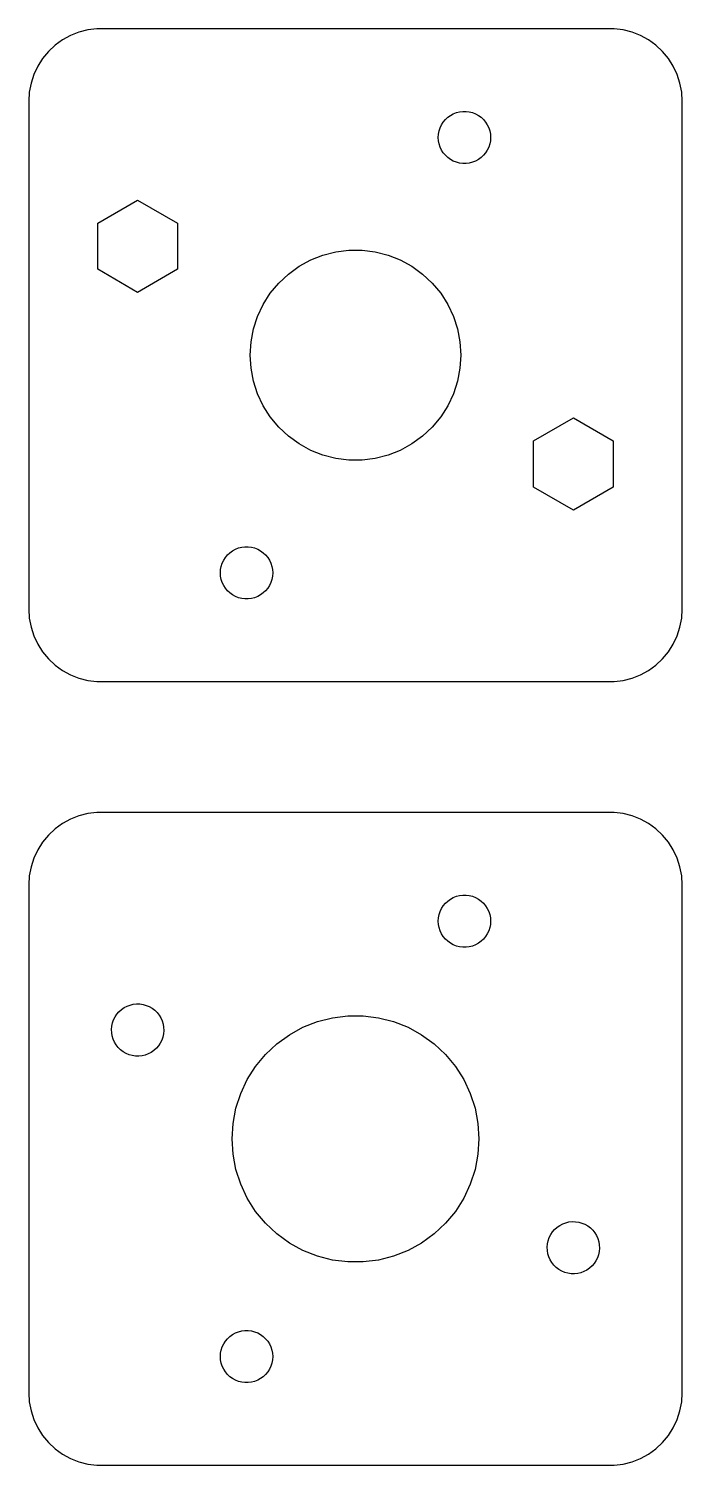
# Model space of a CAD drawing. Header units: metres. Extents: x -22 to 82, y 86 to 184.
# Drawn here: x 37.5 to 82.5, y 85.5 to 184.5 of the extents above; entities that cross this region are included whole.
import ezdxf

# ---------------------------------------------------------------- set-up
doc = ezdxf.new("R2010")
doc.units = ezdxf.units.M

msp = doc.modelspace()

# ---------------------------------------------------------------- linework, layer by layer
for p, q in [((40.9549, 184.255), (40.3711, 184.024)), ((41.5631, 184.411), (40.9549, 184.255)), ((42.186, 184.49), (41.5631, 184.411)), ((77.8139, 184.49), (42.186, 184.49)), ((78.4369, 184.411), (77.8139, 184.49)), ((79.0451, 184.255), (78.4369, 184.411)), ((79.6289, 184.024), (79.0451, 184.255)), ((39.3129, 183.353), (38.8551, 182.923)), ((39.8209, 183.722), (39.3129, 183.353)), ((40.3711, 184.024), (39.8209, 183.722)), ((80.1791, 183.722), (79.6289, 184.024)), ((80.6871, 183.353), (80.1791, 183.722)), ((81.1448, 182.923), (80.6871, 183.353)), ((38.4549, 182.439), (38.1185, 181.909)), ((38.8551, 182.923), (38.4549, 182.439)), ((81.5451, 182.439), (81.1448, 182.923)), ((81.8815, 181.909), (81.5451, 182.439)), ((37.8511, 181.341), (37.6571, 180.743)), ((38.1185, 181.909), (37.8511, 181.341)), ((82.1489, 181.341), (81.8815, 181.909)), ((82.3429, 180.743), (82.1489, 181.341)), ((37.6571, 180.743), (37.5394, 180.127)), ((82.4606, 180.127), (82.3429, 180.743)), ((37.5394, 180.127), (37.5, 179.5)), ((37.5, 179.5), (37.5, 144.5)), ((82.5, 179.5), (82.4606, 180.127)), ((82.5, 144.5), (82.5, 179.5)), ((66.0438, 178.058), (66.1879, 178.232)), ((66.1879, 178.232), (66.3526, 178.387)), ((66.3526, 178.387), (66.5355, 178.52)), ((66.5355, 178.52), (66.7336, 178.629)), ((66.7336, 178.629), (66.9438, 178.712)), ((66.9438, 178.712), (67.1627, 178.768)), ((67.1627, 178.768), (67.387, 178.796)), ((67.387, 178.796), (67.613, 178.796)), ((67.613, 178.796), (67.8373, 178.768)), ((67.8373, 178.768), (68.0562, 178.712)), ((68.0562, 178.712), (68.2664, 178.629)), ((68.2664, 178.629), (68.4645, 178.52)), ((68.4645, 178.52), (68.6474, 178.387)), ((68.6474, 178.387), (68.8121, 178.232)), ((68.8121, 178.232), (68.9562, 178.058)), ((65.7, 177), (65.7142, 177.226)), ((65.7142, 177.226), (65.7565, 177.448)), ((65.7565, 177.448), (65.8264, 177.663)), ((65.8264, 177.663), (65.9226, 177.867)), ((65.9226, 177.867), (66.0438, 178.058)), ((68.9562, 178.058), (69.0773, 177.867)), ((69.0773, 177.867), (69.1736, 177.663)), ((69.1736, 177.663), (69.2434, 177.448)), ((69.2434, 177.448), (69.2858, 177.226)), ((69.2858, 177.226), (69.3, 177)), ((65.7142, 176.774), (65.7, 177)), ((65.7565, 176.552), (65.7142, 176.774)), ((65.8264, 176.337), (65.7565, 176.552)), ((65.9226, 176.133), (65.8264, 176.337)), ((69.1736, 176.337), (69.0773, 176.133)), ((69.2434, 176.552), (69.1736, 176.337)), ((69.2858, 176.774), (69.2434, 176.552)), ((69.3, 177), (69.2858, 176.774)), ((66.0438, 175.942), (65.9226, 176.133)), ((66.1879, 175.768), (66.0438, 175.942)), ((66.3526, 175.613), (66.1879, 175.768)), ((66.5355, 175.48), (66.3526, 175.613)), ((66.7336, 175.371), (66.5355, 175.48)), ((66.9438, 175.288), (66.7336, 175.371)), ((67.1627, 175.232), (66.9438, 175.288)), ((67.387, 175.204), (67.1627, 175.232)), ((67.613, 175.204), (67.387, 175.204)), ((67.8373, 175.232), (67.613, 175.204)), ((68.0562, 175.288), (67.8373, 175.232)), ((68.2664, 175.371), (68.0562, 175.288)), ((68.4645, 175.48), (68.2664, 175.371)), ((68.6474, 175.613), (68.4645, 175.48)), ((68.8121, 175.768), (68.6474, 175.613)), ((68.9562, 175.942), (68.8121, 175.768)), ((69.0773, 176.133), (68.9562, 175.942)), ((42.2517, 171.087), (45, 172.673)), ((45, 172.673), (47.7483, 171.087)), ((42.2517, 167.913), (42.2517, 171.087)), ((47.7483, 171.087), (47.7483, 167.913)), ((56.1152, 168.121), (56.9131, 168.56)), ((56.9131, 168.56), (57.7596, 168.895)), ((57.7596, 168.895), (58.6415, 169.122)), ((58.6415, 169.122), (59.5448, 169.236)), ((59.5448, 169.236), (60.4552, 169.236)), ((60.4552, 169.236), (61.3585, 169.122)), ((61.3585, 169.122), (62.2404, 168.895)), ((62.2404, 168.895), (63.0869, 168.56)), ((63.0869, 168.56), (63.8847, 168.121)), ((45, 166.327), (42.2517, 167.913)), ((47.7483, 167.913), (45, 166.327)), ((54.715, 166.963), (55.3787, 167.586)), ((55.3787, 167.586), (56.1152, 168.121)), ((63.8847, 168.121), (64.6213, 167.586)), ((64.6213, 167.586), (65.285, 166.963)), ((54.1346, 166.261), (54.715, 166.963)), ((65.285, 166.963), (65.8654, 166.261)), ((53.2591, 164.669), (53.6468, 165.493)), ((53.6468, 165.493), (54.1346, 166.261)), ((65.8654, 166.261), (66.3532, 165.493)), ((66.3532, 165.493), (66.7409, 164.669)), ((52.9778, 163.803), (53.2591, 164.669)), ((66.7409, 164.669), (67.0222, 163.803)), ((52.8072, 162.909), (52.9778, 163.803)), ((67.0222, 163.803), (67.1928, 162.909)), ((52.75, 162), (52.8072, 162.909)), ((67.1928, 162.909), (67.25, 162)), ((52.8072, 161.091), (52.75, 162)), ((67.25, 162), (67.1928, 161.091)), ((52.9778, 160.197), (52.8072, 161.091)), ((67.1928, 161.091), (67.0222, 160.197)), ((53.2591, 159.331), (52.9778, 160.197)), ((67.0222, 160.197), (66.7409, 159.331)), ((53.6468, 158.507), (53.2591, 159.331)), ((54.1346, 157.739), (53.6468, 158.507)), ((66.3532, 158.507), (65.8654, 157.739)), ((66.7409, 159.331), (66.3532, 158.507)), ((54.715, 157.037), (54.1346, 157.739)), ((65.8654, 157.739), (65.285, 157.037)), ((72.2517, 156.087), (75, 157.673)), ((75, 157.673), (77.7483, 156.087)), ((55.3787, 156.414), (54.715, 157.037)), ((56.1152, 155.879), (55.3787, 156.414)), ((64.6213, 156.414), (63.8847, 155.879)), ((65.285, 157.037), (64.6213, 156.414)), ((56.9131, 155.44), (56.1152, 155.879)), ((57.7596, 155.105), (56.9131, 155.44)), ((63.0869, 155.44), (62.2404, 155.105)), ((63.8847, 155.879), (63.0869, 155.44)), ((72.2517, 152.913), (72.2517, 156.087)), ((77.7483, 156.087), (77.7483, 152.913)), ((58.6415, 154.878), (57.7596, 155.105)), ((59.5448, 154.764), (58.6415, 154.878)), ((60.4552, 154.764), (59.5448, 154.764)), ((61.3585, 154.878), (60.4552, 154.764)), ((62.2404, 155.105), (61.3585, 154.878)), ((75, 151.327), (72.2517, 152.913)), ((77.7483, 152.913), (75, 151.327)), ((51.3526, 148.387), (51.5355, 148.52)), ((51.5355, 148.52), (51.7336, 148.629)), ((51.7336, 148.629), (51.9438, 148.712)), ((51.9438, 148.712), (52.1627, 148.768)), ((52.1627, 148.768), (52.387, 148.796)), ((52.387, 148.796), (52.613, 148.796)), ((52.613, 148.796), (52.8373, 148.768)), ((52.8373, 148.768), (53.0562, 148.712)), ((53.0562, 148.712), (53.2664, 148.629)), ((53.2664, 148.629), (53.4645, 148.52)), ((53.4645, 148.52), (53.6474, 148.387)), ((50.7565, 147.448), (50.8264, 147.663)), ((50.8264, 147.663), (50.9226, 147.867)), ((50.9226, 147.867), (51.0438, 148.058)), ((51.0438, 148.058), (51.1879, 148.232)), ((51.1879, 148.232), (51.3526, 148.387)), ((53.6474, 148.387), (53.8121, 148.232)), ((53.8121, 148.232), (53.9562, 148.058)), ((53.9562, 148.058), (54.0773, 147.867)), ((54.0773, 147.867), (54.1736, 147.663)), ((54.1736, 147.663), (54.2434, 147.448)), ((50.7, 147), (50.7142, 147.226)), ((50.7142, 146.774), (50.7, 147)), ((50.7142, 147.226), (50.7565, 147.448)), ((50.7565, 146.552), (50.7142, 146.774)), ((50.8264, 146.337), (50.7565, 146.552)), ((54.2434, 146.552), (54.1736, 146.337)), ((54.2434, 147.448), (54.2858, 147.226)), ((54.2858, 146.774), (54.2434, 146.552)), ((54.2858, 147.226), (54.3, 147)), ((54.3, 147), (54.2858, 146.774)), ((50.9226, 146.133), (50.8264, 146.337)), ((51.0438, 145.942), (50.9226, 146.133)), ((51.1879, 145.768), (51.0438, 145.942)), ((51.3526, 145.613), (51.1879, 145.768)), ((51.5355, 145.48), (51.3526, 145.613)), ((53.6474, 145.613), (53.4645, 145.48)), ((53.8121, 145.768), (53.6474, 145.613)), ((53.9562, 145.942), (53.8121, 145.768)), ((54.0773, 146.133), (53.9562, 145.942)), ((54.1736, 146.337), (54.0773, 146.133)), ((51.7336, 145.371), (51.5355, 145.48)), ((51.9438, 145.288), (51.7336, 145.371)), ((52.1627, 145.232), (51.9438, 145.288)), ((52.387, 145.204), (52.1627, 145.232)), ((52.613, 145.204), (52.387, 145.204)), ((52.8373, 145.232), (52.613, 145.204)), ((53.0562, 145.288), (52.8373, 145.232)), ((53.2664, 145.371), (53.0562, 145.288)), ((53.4645, 145.48), (53.2664, 145.371)), ((37.5, 144.5), (37.5394, 143.873)), ((37.5394, 143.873), (37.6571, 143.257)), ((82.3429, 143.257), (82.4606, 143.873)), ((82.4606, 143.873), (82.5, 144.5)), ((37.6571, 143.257), (37.8511, 142.659)), ((37.8511, 142.659), (38.1185, 142.091)), ((81.8815, 142.091), (82.1489, 142.659)), ((82.1489, 142.659), (82.3429, 143.257)), ((38.1185, 142.091), (38.4549, 141.561)), ((38.4549, 141.561), (38.8551, 141.077)), ((81.1448, 141.077), (81.5451, 141.561)), ((81.5451, 141.561), (81.8815, 142.091)), ((38.8551, 141.077), (39.3129, 140.647)), ((39.3129, 140.647), (39.8209, 140.278)), ((80.1791, 140.278), (80.6871, 140.647)), ((80.6871, 140.647), (81.1448, 141.077)), ((39.8209, 140.278), (40.3711, 139.976)), ((40.3711, 139.976), (40.9549, 139.745)), ((40.9549, 139.745), (41.5631, 139.589)), ((41.5631, 139.589), (42.186, 139.51)), ((77.8139, 139.51), (78.4369, 139.589)), ((78.4369, 139.589), (79.0451, 139.745)), ((79.0451, 139.745), (79.6289, 139.976)), ((79.6289, 139.976), (80.1791, 140.278)), ((42.186, 139.51), (77.8139, 139.51)), ((39.8209, 129.722), (39.3129, 129.353)), ((40.3711, 130.024), (39.8209, 129.722)), ((40.9549, 130.255), (40.3711, 130.024)), ((41.5631, 130.411), (40.9549, 130.255)), ((42.186, 130.49), (41.5631, 130.411)), ((77.8139, 130.49), (42.186, 130.49)), ((78.4369, 130.411), (77.8139, 130.49)), ((79.0451, 130.255), (78.4369, 130.411)), ((79.6289, 130.024), (79.0451, 130.255)), ((80.1791, 129.722), (79.6289, 130.024)), ((80.6871, 129.353), (80.1791, 129.722)), ((38.8551, 128.923), (38.4549, 128.439)), ((39.3129, 129.353), (38.8551, 128.923)), ((81.1448, 128.923), (80.6871, 129.353)), ((81.5451, 128.439), (81.1448, 128.923)), ((38.1185, 127.909), (37.8511, 127.341)), ((38.4549, 128.439), (38.1185, 127.909)), ((81.8815, 127.909), (81.5451, 128.439)), ((82.1489, 127.341), (81.8815, 127.909)), ((37.6571, 126.743), (37.5394, 126.127)), ((37.8511, 127.341), (37.6571, 126.743)), ((82.3429, 126.743), (82.1489, 127.341)), ((82.4606, 126.127), (82.3429, 126.743)), ((37.5394, 126.127), (37.5, 125.5)), ((82.5, 125.5), (82.4606, 126.127)), ((37.5, 125.5), (37.5, 90.5)), ((66.9438, 124.712), (67.1627, 124.768)), ((67.1627, 124.768), (67.387, 124.796)), ((67.387, 124.796), (67.613, 124.796)), ((67.613, 124.796), (67.8373, 124.768)), ((67.8373, 124.768), (68.0562, 124.712)), ((82.5, 90.5), (82.5, 125.5)), ((65.8264, 123.663), (65.9226, 123.867)), ((65.9226, 123.867), (66.0438, 124.058)), ((66.0438, 124.058), (66.1879, 124.232)), ((66.1879, 124.232), (66.3526, 124.387)), ((66.3526, 124.387), (66.5355, 124.52)), ((66.5355, 124.52), (66.7336, 124.629)), ((66.7336, 124.629), (66.9438, 124.712)), ((68.0562, 124.712), (68.2664, 124.629)), ((68.2664, 124.629), (68.4645, 124.52)), ((68.4645, 124.52), (68.6474, 124.387)), ((68.6474, 124.387), (68.8121, 124.232)), ((68.8121, 124.232), (68.9562, 124.058)), ((68.9562, 124.058), (69.0773, 123.867)), ((69.0773, 123.867), (69.1736, 123.663)), ((65.7, 123), (65.7142, 123.226)), ((65.7142, 122.774), (65.7, 123)), ((65.7142, 123.226), (65.7565, 123.448)), ((65.7565, 122.552), (65.7142, 122.774)), ((65.7565, 123.448), (65.8264, 123.663)), ((69.1736, 123.663), (69.2434, 123.448)), ((69.2434, 123.448), (69.2858, 123.226)), ((69.2858, 122.774), (69.2434, 122.552)), ((69.2858, 123.226), (69.3, 123)), ((69.3, 123), (69.2858, 122.774)), ((65.8264, 122.337), (65.7565, 122.552)), ((65.9226, 122.133), (65.8264, 122.337)), ((66.0438, 121.942), (65.9226, 122.133)), ((66.1879, 121.768), (66.0438, 121.942)), ((66.3526, 121.613), (66.1879, 121.768)), ((68.8121, 121.768), (68.6474, 121.613)), ((68.9562, 121.942), (68.8121, 121.768)), ((69.0773, 122.133), (68.9562, 121.942)), ((69.1736, 122.337), (69.0773, 122.133)), ((69.2434, 122.552), (69.1736, 122.337)), ((66.5355, 121.48), (66.3526, 121.613)), ((66.7336, 121.371), (66.5355, 121.48)), ((66.9438, 121.288), (66.7336, 121.371)), ((67.1627, 121.232), (66.9438, 121.288)), ((67.387, 121.204), (67.1627, 121.232)), ((67.613, 121.204), (67.387, 121.204)), ((67.8373, 121.232), (67.613, 121.204)), ((68.0562, 121.288), (67.8373, 121.232)), ((68.2664, 121.371), (68.0562, 121.288)), ((68.4645, 121.48), (68.2664, 121.371)), ((68.6474, 121.613), (68.4645, 121.48)), ((43.7139, 116.759), (43.8819, 116.911)), ((43.8819, 116.911), (44.0676, 117.04)), ((44.0676, 117.04), (44.2679, 117.144)), ((44.2679, 117.144), (44.4797, 117.223)), ((44.4797, 117.223), (44.6998, 117.275)), ((44.6998, 117.275), (44.9246, 117.298)), ((44.9246, 117.298), (45.1506, 117.294)), ((45.1506, 117.294), (45.3742, 117.261)), ((45.3742, 117.261), (45.5919, 117.2)), ((45.5919, 117.2), (45.8003, 117.112)), ((45.8003, 117.112), (45.9961, 116.999)), ((45.9961, 116.999), (46.1761, 116.863)), ((46.1761, 116.863), (46.3377, 116.704)), ((43.2193, 115.763), (43.2663, 115.984)), ((43.2663, 115.984), (43.3406, 116.198)), ((43.3406, 116.198), (43.4411, 116.4)), ((43.4411, 116.4), (43.5662, 116.588)), ((43.5662, 116.588), (43.7139, 116.759)), ((46.3377, 116.704), (46.4781, 116.527)), ((46.4781, 116.527), (46.5952, 116.334)), ((46.5952, 116.334), (46.6871, 116.127)), ((46.6871, 116.127), (46.7524, 115.911)), ((46.7524, 115.911), (46.7901, 115.688)), ((56.3809, 115.691), (57.3734, 116.084)), ((57.3734, 116.084), (58.4073, 116.349)), ((58.4073, 116.349), (59.4663, 116.483)), ((59.4663, 116.483), (60.5337, 116.483)), ((60.5337, 116.483), (61.5927, 116.349)), ((61.5927, 116.349), (62.6266, 116.084)), ((62.6266, 116.084), (63.6191, 115.691)), ((43.2004, 115.538), (43.2193, 115.763)), ((43.2099, 115.312), (43.2004, 115.538)), ((43.2476, 115.089), (43.2099, 115.312)), ((43.3129, 114.873), (43.2476, 115.089)), ((43.4048, 114.666), (43.3129, 114.873)), ((46.7337, 115.016), (46.6593, 114.802)), ((46.7807, 115.237), (46.7337, 115.016)), ((46.7996, 115.462), (46.7807, 115.237)), ((46.7901, 115.688), (46.7996, 115.462)), ((54.5819, 114.549), (55.4455, 115.177)), ((55.4455, 115.177), (56.3809, 115.691)), ((63.6191, 115.691), (64.5545, 115.177)), ((64.5545, 115.177), (65.4181, 114.549)), ((43.5219, 114.473), (43.4048, 114.666)), ((43.6623, 114.296), (43.5219, 114.473)), ((43.8238, 114.137), (43.6623, 114.296)), ((44.0039, 114.001), (43.8238, 114.137)), ((44.1996, 113.888), (44.0039, 114.001)), ((44.408, 113.8), (44.1996, 113.888)), ((45.7321, 113.856), (45.5202, 113.777)), ((45.9324, 113.96), (45.7321, 113.856)), ((46.1181, 114.089), (45.9324, 113.96)), ((46.286, 114.241), (46.1181, 114.089)), ((46.4337, 114.412), (46.286, 114.241)), ((46.5588, 114.6), (46.4337, 114.412)), ((46.6593, 114.802), (46.5588, 114.6)), ((53.8038, 113.819), (54.5819, 114.549)), ((65.4181, 114.549), (66.1962, 113.819)), ((44.6257, 113.739), (44.408, 113.8)), ((44.8494, 113.706), (44.6257, 113.739)), ((45.0754, 113.702), (44.8494, 113.706)), ((45.3002, 113.725), (45.0754, 113.702)), ((45.5202, 113.777), (45.3002, 113.725)), ((52.5514, 112.095), (53.1234, 112.996)), ((53.1234, 112.996), (53.8038, 113.819)), ((66.1962, 113.819), (66.8766, 112.996)), ((66.8766, 112.996), (67.4486, 112.095)), ((52.0969, 111.129), (52.5514, 112.095)), ((67.4486, 112.095), (67.9031, 111.129)), ((51.767, 110.114), (52.0969, 111.129)), ((67.9031, 111.129), (68.233, 110.114)), ((51.567, 109.065), (51.767, 110.114)), ((68.233, 110.114), (68.433, 109.065)), ((51.5, 108), (51.567, 109.065)), ((68.433, 109.065), (68.5, 108)), ((51.567, 106.935), (51.5, 108)), ((68.5, 108), (68.433, 106.935)), ((51.767, 105.886), (51.567, 106.935)), ((68.433, 106.935), (68.233, 105.886)), ((52.0969, 104.871), (51.767, 105.886)), ((68.233, 105.886), (67.9031, 104.871)), ((52.5514, 103.905), (52.0969, 104.871)), ((67.9031, 104.871), (67.4486, 103.905)), ((53.1234, 103.004), (52.5514, 103.905)), ((53.8038, 102.181), (53.1234, 103.004)), ((66.8766, 103.004), (66.1962, 102.181)), ((67.4486, 103.905), (66.8766, 103.004)), ((54.5819, 101.451), (53.8038, 102.181)), ((66.1962, 102.181), (65.4181, 101.451)), ((73.8819, 101.911), (74.0676, 102.04)), ((74.0676, 102.04), (74.2679, 102.144)), ((74.2679, 102.144), (74.4797, 102.223)), ((74.4797, 102.223), (74.6998, 102.275)), ((74.6998, 102.275), (74.9246, 102.298)), ((74.9246, 102.298), (75.1506, 102.294)), ((75.1506, 102.294), (75.3742, 102.261)), ((75.3742, 102.261), (75.5919, 102.2)), ((75.5919, 102.2), (75.8003, 102.112)), ((75.8003, 102.112), (75.9961, 101.999)), ((75.9961, 101.999), (76.1761, 101.863)), ((55.4455, 100.823), (54.5819, 101.451)), ((65.4181, 101.451), (64.5545, 100.823)), ((73.2193, 100.763), (73.2663, 100.984)), ((73.2663, 100.984), (73.3406, 101.198)), ((73.3406, 101.198), (73.4411, 101.4)), ((73.4411, 101.4), (73.5662, 101.588)), ((73.5662, 101.588), (73.7139, 101.759)), ((73.7139, 101.759), (73.8819, 101.911)), ((76.1761, 101.863), (76.3377, 101.704)), ((76.3377, 101.704), (76.4781, 101.527)), ((76.4781, 101.527), (76.5952, 101.334)), ((76.5952, 101.334), (76.6871, 101.127)), ((76.6871, 101.127), (76.7524, 100.911)), ((56.3809, 100.309), (55.4455, 100.823)), ((57.3734, 99.916), (56.3809, 100.309)), ((63.6191, 100.309), (62.6266, 99.916)), ((64.5545, 100.823), (63.6191, 100.309)), ((73.2004, 100.538), (73.2193, 100.763)), ((73.2099, 100.312), (73.2004, 100.538)), ((73.2476, 100.089), (73.2099, 100.312)), ((73.3129, 99.8726), (73.2476, 100.089)), ((76.7337, 100.016), (76.6593, 99.8025)), ((76.7807, 100.237), (76.7337, 100.016)), ((76.7524, 100.911), (76.7901, 100.688)), ((76.7996, 100.462), (76.7807, 100.237)), ((76.7901, 100.688), (76.7996, 100.462)), ((58.4073, 99.6506), (57.3734, 99.916)), ((59.4663, 99.5168), (58.4073, 99.6506)), ((60.5337, 99.5168), (59.4663, 99.5168)), ((61.5927, 99.6506), (60.5337, 99.5168)), ((62.6266, 99.916), (61.5927, 99.6506)), ((73.4048, 99.6661), (73.3129, 99.8726)), ((73.5219, 99.4727), (73.4048, 99.6661)), ((73.6623, 99.2956), (73.5219, 99.4727)), ((73.8238, 99.1374), (73.6623, 99.2956)), ((74.0039, 99.0007), (73.8238, 99.1374)), ((74.1996, 98.8877), (74.0039, 99.0007)), ((76.1181, 99.0894), (75.9324, 98.9604)), ((76.286, 99.2406), (76.1181, 99.0894)), ((76.4337, 99.4117), (76.286, 99.2406)), ((76.5588, 99.6), (76.4337, 99.4117)), ((76.6593, 99.8025), (76.5588, 99.6)), ((74.408, 98.8001), (74.1996, 98.8877)), ((74.6257, 98.7393), (74.408, 98.8001)), ((74.8494, 98.7063), (74.6257, 98.7393)), ((75.0754, 98.7016), (74.8494, 98.7063)), ((75.3002, 98.7252), (75.0754, 98.7016)), ((75.5202, 98.7768), (75.3002, 98.7252)), ((75.7321, 98.8556), (75.5202, 98.7768)), ((75.9324, 98.9604), (75.7321, 98.8556)), ((50.9226, 93.8672), (51.0438, 94.058)), ((51.0438, 94.058), (51.1879, 94.2322)), ((51.1879, 94.2322), (51.3526, 94.3869)), ((51.3526, 94.3869), (51.5355, 94.5198)), ((51.5355, 94.5198), (51.7336, 94.6287)), ((51.7336, 94.6287), (51.9438, 94.7119)), ((51.9438, 94.7119), (52.1627, 94.7681)), ((52.1627, 94.7681), (52.387, 94.7964)), ((52.387, 94.7964), (52.613, 94.7964)), ((52.613, 94.7964), (52.8373, 94.7681)), ((52.8373, 94.7681), (53.0562, 94.7119)), ((53.0562, 94.7119), (53.2664, 94.6287)), ((53.2664, 94.6287), (53.4645, 94.5198)), ((53.4645, 94.5198), (53.6474, 94.3869)), ((53.6474, 94.3869), (53.8121, 94.2322)), ((53.8121, 94.2322), (53.9562, 94.058)), ((53.9562, 94.058), (54.0773, 93.8672)), ((50.7, 93), (50.7142, 93.2256)), ((50.7142, 93.2256), (50.7565, 93.4476)), ((50.7565, 93.4476), (50.8264, 93.6626)), ((50.8264, 93.6626), (50.9226, 93.8672)), ((54.0773, 93.8672), (54.1736, 93.6626)), ((54.1736, 93.6626), (54.2434, 93.4476)), ((54.2434, 93.4476), (54.2858, 93.2256)), ((54.2858, 93.2256), (54.3, 93)), ((50.7142, 92.7744), (50.7, 93)), ((50.7565, 92.5524), (50.7142, 92.7744)), ((50.8264, 92.3374), (50.7565, 92.5524)), ((50.9226, 92.1329), (50.8264, 92.3374)), ((51.0438, 91.942), (50.9226, 92.1329)), ((54.0773, 92.1329), (53.9562, 91.942)), ((54.1736, 92.3374), (54.0773, 92.1329)), ((54.2434, 92.5524), (54.1736, 92.3374)), ((54.2858, 92.7744), (54.2434, 92.5524)), ((54.3, 93), (54.2858, 92.7744)), ((51.1879, 91.7678), (51.0438, 91.942)), ((51.3526, 91.6131), (51.1879, 91.7678)), ((51.5355, 91.4802), (51.3526, 91.6131)), ((51.7336, 91.3713), (51.5355, 91.4802)), ((51.9438, 91.2881), (51.7336, 91.3713)), ((52.1627, 91.2319), (51.9438, 91.2881)), ((52.387, 91.2036), (52.1627, 91.2319)), ((52.613, 91.2036), (52.387, 91.2036)), ((52.8373, 91.2319), (52.613, 91.2036)), ((53.0562, 91.2881), (52.8373, 91.2319)), ((53.2664, 91.3713), (53.0562, 91.2881)), ((53.4645, 91.4802), (53.2664, 91.3713)), ((53.6474, 91.6131), (53.4645, 91.4802)), ((53.8121, 91.7678), (53.6474, 91.6131)), ((53.9562, 91.942), (53.8121, 91.7678)), ((37.5, 90.5), (37.5394, 89.8733)), ((82.4606, 89.8733), (82.5, 90.5)), ((37.5394, 89.8733), (37.6571, 89.2566)), ((37.6571, 89.2566), (37.8511, 88.6594)), ((82.1489, 88.6594), (82.3429, 89.2566)), ((82.3429, 89.2566), (82.4606, 89.8733)), ((37.8511, 88.6594), (38.1185, 88.0912)), ((81.8815, 88.0912), (82.1489, 88.6594)), ((38.1185, 88.0912), (38.4549, 87.5611)), ((38.4549, 87.5611), (38.8551, 87.0773)), ((81.1448, 87.0773), (81.5451, 87.5611)), ((81.5451, 87.5611), (81.8815, 88.0912)), ((38.8551, 87.0773), (39.3129, 86.6474)), ((39.3129, 86.6474), (39.8209, 86.2784)), ((39.8209, 86.2784), (40.3711, 85.9759)), ((79.6289, 85.9759), (80.1791, 86.2784)), ((80.1791, 86.2784), (80.6871, 86.6474)), ((80.6871, 86.6474), (81.1448, 87.0773)), ((40.3711, 85.9759), (40.9549, 85.7447)), ((40.9549, 85.7447), (41.5631, 85.5886)), ((41.5631, 85.5886), (42.186, 85.5099)), ((42.186, 85.5099), (77.8139, 85.5099)), ((77.8139, 85.5099), (78.4369, 85.5886)), ((78.4369, 85.5886), (79.0451, 85.7447)), ((79.0451, 85.7447), (79.6289, 85.9759))]:
    msp.add_line(p, q)

doc.saveas('drawing.dxf')
